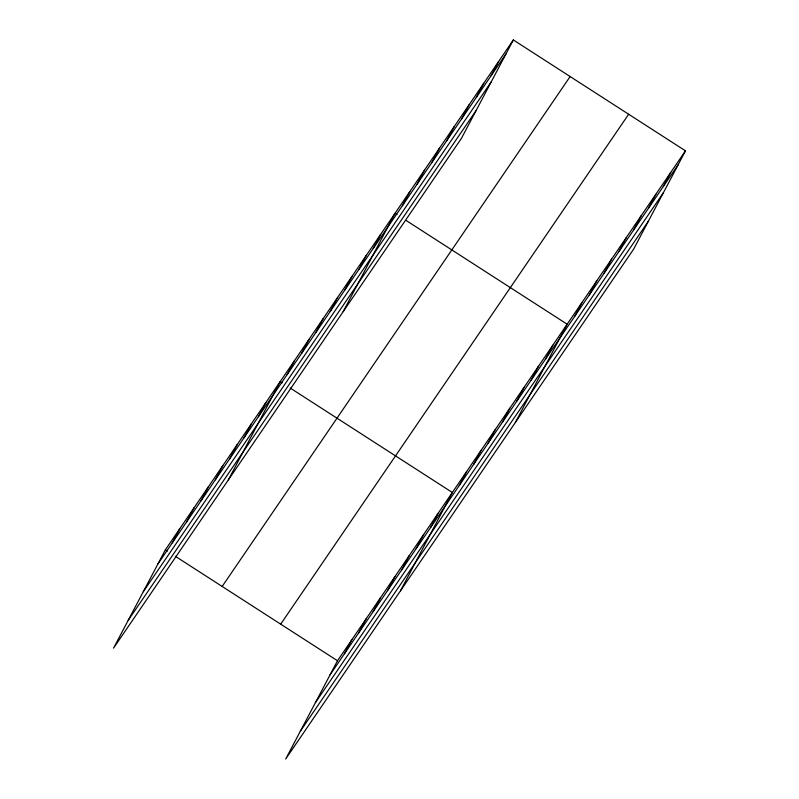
<?xml version="1.0" encoding="UTF-8"?>
<svg xmlns="http://www.w3.org/2000/svg" width="799" height="799" viewBox="0 0 799 799"><rect width="100%" height="100%" fill="white"/><g stroke="black" fill="none" stroke-linecap="round" stroke-linejoin="round"><path stroke-width="1.2" d="M513.328 39.95L165.353 549.862L113.528 648.159L461.502 138.247L513.328 39.95L685.472 150.841L633.647 249.138L285.672 759.05L337.498 660.753L685.472 150.841M172.304 542.871L179.715 528.828M186.656 521.837L194.067 507.794M201.008 500.803L208.419 486.761M215.37 479.77L222.771 465.727M229.722 458.736L237.123 444.693M244.075 437.702L251.485 423.66M258.427 416.669L265.837 402.626M228.364 479.889L280.189 381.592L282.187 382.871M287.141 374.601L294.541 360.559M301.493 353.567L308.893 339.525M315.845 332.534L323.245 318.491M330.197 311.5L337.607 297.458M344.549 290.466L351.959 276.424M358.901 269.433L366.312 255.39M373.263 248.399L380.664 234.357M343.19 311.62L395.016 213.323L397.013 214.601M402.406 205.693L409.807 191.65M417.188 184.02L424.599 169.977M431.979 162.357L439.39 148.304M446.771 140.684L454.172 126.632M461.562 119.011L468.963 104.959M476.344 97.338L483.755 83.296M491.135 75.665L498.546 61.623M344.449 653.762L351.85 639.719M358.801 632.728L366.202 618.686M373.153 611.694L380.564 597.652M387.505 590.661L394.916 576.618M401.857 569.627L409.268 555.585M416.219 548.593L423.62 534.551M430.571 527.56L437.972 513.517M400.499 590.781L452.334 492.484L290.157 388.004M459.275 485.492L466.686 471.45M473.627 464.459L481.038 450.416M487.979 443.425L495.39 429.383M502.341 422.391L509.742 408.349M516.693 401.358L524.094 387.315M531.045 380.324L538.456 366.282M545.397 359.29L552.808 345.248M515.335 422.511L567.16 324.214L405.982 220.384M574.541 316.584L581.952 302.541M589.332 294.911L596.733 280.868M604.124 273.248L611.525 259.196M618.905 251.575L626.316 237.523M633.697 229.902L641.108 215.85M648.488 208.229L655.889 194.187M663.28 186.557L670.681 172.514M157.952 563.904L505.927 53.992M143.291 591.709L491.265 81.798M128.19 620.354L476.164 110.452M222.162 586.456L570.136 76.544M280.689 624.159L628.663 114.247M330.087 674.795L678.061 164.884M315.435 702.601L663.41 192.689M300.324 731.245L648.299 221.343M165.353 549.862L167.351 551.14M175.321 556.274L337.498 660.753"/></g></svg>
